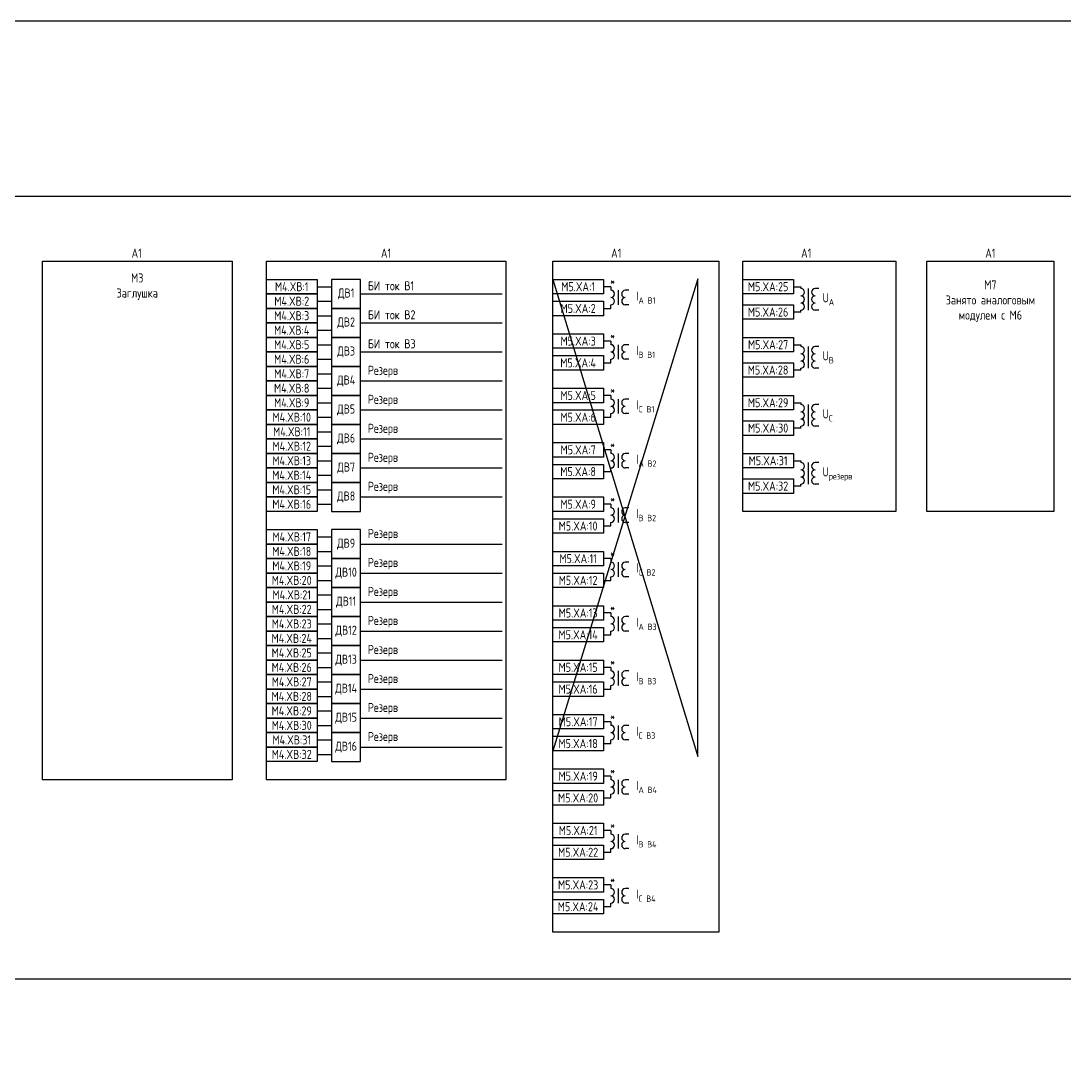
# Model space of a CAD drawing. Header units: millimetres. Extents: x -1117 to 2934, y -90 to 586.
# Drawn here: x 977 to 1264.9, y 303.8 to 586 of the extents above; entities that cross this region are included whole.
import ezdxf

# ---------------------------------------------------------------- set-up
doc = ezdxf.new("R2010")
doc.units = ezdxf.units.MM
doc.styles.add('Gost_type_A', font='GOST_A.TTF')

msp = doc.modelspace()

# ---------------------------------------------------------------- linework, layer by layer
for p, q in [((1058.66, 512.68), (1062.66, 512.68)), ((1139.63, 512.68), (1137.63, 512.68)), ((1070.66, 510.68), (1109.66, 510.68)), ((1058.66, 508.68), (1062.66, 508.68)), ((1058.66, 504.68), (1062.66, 504.68)), ((1137.63, 506.68), (1139.63, 506.68)), ((1070.66, 502.68), (1109.66, 502.68)), ((1058.66, 500.68), (1062.66, 500.68)), ((1058.66, 496.68), (1062.66, 496.68)), ((1139.63, 497.68), (1137.63, 497.68)), ((1058.66, 492.68), (1062.66, 492.68)), ((1070.66, 494.68), (1109.66, 494.68)), ((1137.63, 491.68), (1139.63, 491.68)), ((1058.66, 488.68), (1062.66, 488.68)), ((1070.66, 486.68), (1109.66, 486.68)), ((1058.66, 484.68), (1062.66, 484.68)), ((1139.63, 482.68), (1137.63, 482.68)), ((1058.66, 480.68), (1062.66, 480.68)), ((1070.66, 478.68), (1109.66, 478.68)), ((1058.66, 476.68), (1062.66, 476.68)), ((1137.63, 476.68), (1139.63, 476.68)), ((1058.66, 472.68), (1062.66, 472.68)), ((1070.66, 470.68), (1109.66, 470.68)), ((1058.66, 468.68), (1062.66, 468.68)), ((1139.63, 467.68), (1137.63, 467.68)), ((1058.66, 464.68), (1062.66, 464.68)), ((1058.66, 460.68), (1062.66, 460.68)), ((1070.66, 462.68), (1109.66, 462.68)), ((1137.63, 461.68), (1139.63, 461.68)), ((1058.66, 456.68), (1062.66, 456.68)), ((1058.66, 452.68), (1062.66, 452.68)), ((1070.66, 454.68), (1109.66, 454.68)), ((1139.63, 452.68), (1137.63, 452.68)), ((1137.63, 446.68), (1139.63, 446.68)), ((1058.66, 443.68), (1062.66, 443.68)), ((1070.66, 441.68), (1109.66, 441.68)), ((1058.66, 439.68), (1062.66, 439.68)), ((1139.63, 437.68), (1137.63, 437.68)), ((1058.66, 435.68), (1062.66, 435.68)), ((1070.66, 433.68), (1109.66, 433.68)), ((1058.66, 431.68), (1062.66, 431.68)), ((1137.63, 431.68), (1139.63, 431.68)), ((1058.66, 427.68), (1062.66, 427.68)), ((1058.66, 423.68), (1062.66, 423.68)), ((1070.66, 425.68), (1109.66, 425.68)), ((1139.63, 422.68), (1137.63, 422.68)), ((1058.66, 419.68), (1062.66, 419.68)), ((1070.66, 417.68), (1109.66, 417.68)), ((1058.66, 415.68), (1062.66, 415.68)), ((1137.63, 416.68), (1139.63, 416.68)), ((1058.66, 411.68), (1062.66, 411.68)), ((1070.66, 409.68), (1109.66, 409.68)), ((1058.66, 407.68), (1062.66, 407.68)), ((1139.63, 407.68), (1137.63, 407.68)), ((1058.66, 403.68), (1062.66, 403.68)), ((1070.66, 401.68), (1109.66, 401.68)), ((1137.63, 401.68), (1139.63, 401.68)), ((1058.66, 399.68), (1062.66, 399.68)), ((1058.66, 395.68), (1062.66, 395.68)), ((1058.66, 391.68), (1062.66, 391.68)), ((1070.66, 393.68), (1109.66, 393.68)), ((1139.63, 392.68), (1137.63, 392.68)), ((1058.66, 387.68), (1062.66, 387.68)), ((1137.63, 386.68), (1139.63, 386.68)), ((1058.66, 383.68), (1062.66, 383.68)), ((1070.66, 385.68), (1109.66, 385.68)), ((1139.63, 377.68), (1137.63, 377.68)), ((1137.63, 371.68), (1139.63, 371.68)), ((1139.63, 362.68), (1137.63, 362.68)), ((1137.63, 356.68), (1139.63, 356.68)), ((1139.63, 347.68), (1137.63, 347.68)), ((1137.63, 341.68), (1139.63, 341.68))]:
    msp.add_line(p, q)
at = {"color": 6}
for p, q in [((1163.66, 514.85), (1123.63, 384.68)), ((1123.63, 514.68), (1163.66, 383.06)), ((1163.66, 383.06), (1163.66, 514.85))]:
    msp.add_line(p, q, dxfattribs=at)
at = {"ltscale": 4}
for p, q in [((1139.63, 512.68), (1139.63, 511.68)), ((1190.01, 512.68), (1192.01, 512.68)), ((1192.01, 512.68), (1192.01, 512.18)), ((1192.01, 512.68), (1192.01, 512.18)), ((1139.63, 512.18), (1139.63, 511.68)), ((1141.63, 511.68), (1141.63, 507.68)), ((1141.63, 511.68), (1141.63, 507.68)), ((1144.63, 511.68), (1143.63, 511.68)), ((1144.63, 511.68), (1143.63, 511.68)), ((1194.01, 512.18), (1194.01, 508.18)), ((1194.01, 510.18), (1194.01, 506.18)), ((1197.01, 512.18), (1196.01, 512.18)), ((1139.63, 506.68), (1139.63, 507.68)), ((1144.63, 507.68), (1143.63, 507.68)), ((1144.63, 507.68), (1143.63, 507.68)), ((1192.01, 505.68), (1190.01, 505.68)), ((1192.01, 505.68), (1192.01, 506.18)), ((1197.01, 506.18), (1196.01, 506.18)), ((1139.63, 497.68), (1139.63, 496.68)), ((1139.63, 497.18), (1139.63, 496.68)), ((1141.63, 496.68), (1141.63, 492.68)), ((1141.63, 496.68), (1141.63, 492.68)), ((1144.63, 496.68), (1143.63, 496.68)), ((1144.63, 496.68), (1143.63, 496.68)), ((1190.01, 496.68), (1192.01, 496.68)), ((1192.01, 496.68), (1192.01, 496.18)), ((1192.01, 496.68), (1192.01, 496.18)), ((1194.01, 496.18), (1194.01, 492.18)), ((1197.01, 496.18), (1196.01, 496.18)), ((1139.63, 491.68), (1139.63, 492.68)), ((1144.63, 492.68), (1143.63, 492.68)), ((1144.63, 492.68), (1143.63, 492.68)), ((1194.01, 494.18), (1194.01, 490.18)), ((1192.01, 489.68), (1190.01, 489.68)), ((1192.01, 489.68), (1192.01, 490.18)), ((1197.01, 490.18), (1196.01, 490.18)), ((1139.63, 482.68), (1139.63, 481.68)), ((1139.63, 482.18), (1139.63, 481.68)), ((1141.63, 481.68), (1141.63, 477.68)), ((1141.63, 481.68), (1141.63, 477.68)), ((1144.63, 481.68), (1143.63, 481.68)), ((1144.63, 481.68), (1143.63, 481.68)), ((1190.01, 480.68), (1192.01, 480.68)), ((1192.01, 480.68), (1192.01, 480.18)), ((1192.01, 480.68), (1192.01, 480.18)), ((1194.01, 480.18), (1194.01, 476.18)), ((1194.01, 478.18), (1194.01, 474.18)), ((1197.01, 480.18), (1196.01, 480.18)), ((1139.63, 476.68), (1139.63, 477.68)), ((1144.63, 477.68), (1143.63, 477.68)), ((1144.63, 477.68), (1143.63, 477.68)), ((1192.01, 473.68), (1190.01, 473.68)), ((1192.01, 473.68), (1192.01, 474.18)), ((1197.01, 474.18), (1196.01, 474.18)), ((1139.63, 467.68), (1139.63, 466.68)), ((1139.63, 467.18), (1139.63, 466.68)), ((1141.63, 466.68), (1141.63, 462.68)), ((1141.63, 466.68), (1141.63, 462.68)), ((1144.63, 466.68), (1143.63, 466.68)), ((1144.63, 466.68), (1143.63, 466.68)), ((1190.01, 464.68), (1192.01, 464.68)), ((1192.01, 464.68), (1192.01, 464.18)), ((1192.01, 464.68), (1192.01, 464.18)), ((1194.01, 464.18), (1194.01, 460.18)), ((1197.01, 464.18), (1196.01, 464.18)), ((1139.63, 461.68), (1139.63, 462.68)), ((1144.63, 462.68), (1143.63, 462.68)), ((1144.63, 462.68), (1143.63, 462.68)), ((1194.01, 462.18), (1194.01, 458.18)), ((1192.01, 457.68), (1192.01, 458.18)), ((1197.01, 458.18), (1196.01, 458.18)), ((1192.01, 457.68), (1190.01, 457.68)), ((1139.63, 452.68), (1139.63, 451.68)), ((1139.63, 452.18), (1139.63, 451.68)), ((1141.63, 451.68), (1141.63, 447.68)), ((1141.63, 451.68), (1141.63, 447.68)), ((1144.63, 451.68), (1143.63, 451.68)), ((1144.63, 451.68), (1143.63, 451.68)), ((1139.63, 446.68), (1139.63, 447.68)), ((1144.63, 447.68), (1143.63, 447.68)), ((1144.63, 447.68), (1143.63, 447.68)), ((1139.63, 437.68), (1139.63, 436.68)), ((1139.63, 437.18), (1139.63, 436.68)), ((1141.63, 436.68), (1141.63, 432.68)), ((1141.63, 436.68), (1141.63, 432.68)), ((1144.63, 436.68), (1143.63, 436.68)), ((1144.63, 436.68), (1143.63, 436.68)), ((1139.63, 431.68), (1139.63, 432.68)), ((1144.63, 432.68), (1143.63, 432.68)), ((1144.63, 432.68), (1143.63, 432.68)), ((1139.63, 422.68), (1139.63, 421.68)), ((1139.63, 422.18), (1139.63, 421.68)), ((1141.63, 421.68), (1141.63, 417.68)), ((1141.63, 421.68), (1141.63, 417.68)), ((1144.63, 421.68), (1143.63, 421.68)), ((1144.63, 421.68), (1143.63, 421.68)), ((1139.63, 416.68), (1139.63, 417.68)), ((1144.63, 417.68), (1143.63, 417.68)), ((1144.63, 417.68), (1143.63, 417.68)), ((1139.63, 407.68), (1139.63, 406.68)), ((1139.63, 407.18), (1139.63, 406.68)), ((1141.63, 406.68), (1141.63, 402.68)), ((1141.63, 406.68), (1141.63, 402.68)), ((1144.63, 406.68), (1143.63, 406.68)), ((1144.63, 406.68), (1143.63, 406.68)), ((1139.63, 401.68), (1139.63, 402.68)), ((1144.63, 402.68), (1143.63, 402.68)), ((1144.63, 402.68), (1143.63, 402.68)), ((1139.63, 392.68), (1139.63, 391.68)), ((1139.63, 392.18), (1139.63, 391.68)), ((1141.63, 391.68), (1141.63, 387.68)), ((1141.63, 391.68), (1141.63, 387.68)), ((1144.63, 391.68), (1143.63, 391.68)), ((1144.63, 391.68), (1143.63, 391.68)), ((1139.63, 386.68), (1139.63, 387.68)), ((1144.63, 387.68), (1143.63, 387.68)), ((1144.63, 387.68), (1143.63, 387.68)), ((1139.63, 377.68), (1139.63, 376.68)), ((1139.63, 377.18), (1139.63, 376.68)), ((1141.63, 376.68), (1141.63, 372.68)), ((1141.63, 376.68), (1141.63, 372.68)), ((1144.63, 376.68), (1143.63, 376.68)), ((1144.63, 376.68), (1143.63, 376.68)), ((1139.63, 371.68), (1139.63, 372.68)), ((1144.63, 372.68), (1143.63, 372.68)), ((1144.63, 372.68), (1143.63, 372.68)), ((1139.63, 362.68), (1139.63, 361.68)), ((1139.63, 362.18), (1139.63, 361.68)), ((1141.63, 361.68), (1141.63, 357.68)), ((1141.63, 361.68), (1141.63, 357.68)), ((1144.63, 361.68), (1143.63, 361.68)), ((1144.63, 361.68), (1143.63, 361.68)), ((1139.63, 356.68), (1139.63, 357.68)), ((1144.63, 357.68), (1143.63, 357.68)), ((1144.63, 357.68), (1143.63, 357.68)), ((1139.63, 347.68), (1139.63, 346.68)), ((1139.63, 347.18), (1139.63, 346.68)), ((1141.63, 346.68), (1141.63, 342.68)), ((1141.63, 346.68), (1141.63, 342.68)), ((1144.63, 346.68), (1143.63, 346.68)), ((1144.63, 346.68), (1143.63, 346.68)), ((1139.63, 341.68), (1139.63, 342.68)), ((1144.63, 342.68), (1143.63, 342.68)), ((1144.63, 342.68), (1143.63, 342.68))]:
    msp.add_line(p, q, dxfattribs=at)
for points in [[(-1117.42, 586), (2934.29, 586), (2934.29, -90), (-1117.42, -90)], [(812.04, 537.68), (1521.37, 537.68), (1521.37, 321.68), (812.04, 321.68)], [(982.93, 519.68), (1035.2, 519.68), (1035.2, 376.68), (982.93, 376.68)], [(1044.66, 519.68), (1110.66, 519.68), (1110.66, 376.68), (1044.66, 376.68)], [(1123.63, 519.68), (1169.44, 519.68), (1169.44, 334.68), (1123.63, 334.68)], [(1176.01, 519.68), (1218.24, 519.68), (1218.24, 450.68), (1176.01, 450.68)], [(1226.79, 519.68), (1261.79, 519.68), (1261.79, 450.68), (1226.79, 450.68)], [(1044.66, 514.68), (1058.66, 514.68), (1058.66, 510.68), (1044.66, 510.68)], [(1123.63, 514.68), (1137.63, 514.68), (1137.63, 510.68), (1123.63, 510.68)], [(1176.01, 514.68), (1190.01, 514.68), (1190.01, 510.68), (1176.01, 510.68)], [(1044.66, 510.68), (1058.66, 510.68), (1058.66, 506.68), (1044.66, 506.68)], [(1123.63, 508.68), (1137.63, 508.68), (1137.63, 504.68), (1123.63, 504.68)], [(1176.01, 507.68), (1190.01, 507.68), (1190.01, 503.68), (1176.01, 503.68)], [(1044.66, 506.68), (1058.66, 506.68), (1058.66, 502.68), (1044.66, 502.68)], [(1044.66, 502.68), (1058.66, 502.68), (1058.66, 498.68), (1044.66, 498.68)], [(1044.66, 498.68), (1058.66, 498.68), (1058.66, 494.68), (1044.66, 494.68)], [(1123.63, 499.68), (1137.63, 499.68), (1137.63, 495.68), (1123.63, 495.68)], [(1176.01, 498.68), (1190.01, 498.68), (1190.01, 494.68), (1176.01, 494.68)], [(1044.66, 494.68), (1058.66, 494.68), (1058.66, 490.68), (1044.66, 490.68)], [(1123.63, 493.68), (1137.63, 493.68), (1137.63, 489.68), (1123.63, 489.68)], [(1044.66, 490.68), (1058.66, 490.68), (1058.66, 486.68), (1044.66, 486.68)], [(1176.01, 491.68), (1190.01, 491.68), (1190.01, 487.68), (1176.01, 487.68)], [(1044.66, 486.68), (1058.66, 486.68), (1058.66, 482.68), (1044.66, 482.68)], [(1123.63, 484.68), (1137.63, 484.68), (1137.63, 480.68), (1123.63, 480.68)], [(1044.66, 482.68), (1058.66, 482.68), (1058.66, 478.68), (1044.66, 478.68)], [(1176.01, 482.68), (1190.01, 482.68), (1190.01, 478.68), (1176.01, 478.68)], [(1044.66, 478.68), (1058.66, 478.68), (1058.66, 474.68), (1044.66, 474.68)], [(1123.63, 478.68), (1137.63, 478.68), (1137.63, 474.68), (1123.63, 474.68)], [(1176.01, 475.68), (1190.01, 475.68), (1190.01, 471.68), (1176.01, 471.68)], [(1044.66, 474.68), (1058.66, 474.68), (1058.66, 470.68), (1044.66, 470.68)], [(1044.66, 470.68), (1058.66, 470.68), (1058.66, 466.68), (1044.66, 466.68)], [(1123.63, 469.68), (1137.63, 469.68), (1137.63, 465.68), (1123.63, 465.68)], [(1044.66, 466.68), (1058.66, 466.68), (1058.66, 462.68), (1044.66, 462.68)], [(1176.01, 466.68), (1190.01, 466.68), (1190.01, 462.68), (1176.01, 462.68)], [(1123.63, 463.68), (1137.63, 463.68), (1137.63, 459.68), (1123.63, 459.68)], [(1044.66, 462.68), (1058.66, 462.68), (1058.66, 458.68), (1044.66, 458.68)], [(1044.66, 458.68), (1058.66, 458.68), (1058.66, 454.68), (1044.66, 454.68)], [(1176.01, 459.68), (1190.01, 459.68), (1190.01, 455.68), (1176.01, 455.68)], [(1044.66, 454.68), (1058.66, 454.68), (1058.66, 450.68), (1044.66, 450.68)], [(1123.63, 454.68), (1137.63, 454.68), (1137.63, 450.68), (1123.63, 450.68)], [(1123.63, 448.68), (1137.63, 448.68), (1137.63, 444.68), (1123.63, 444.68)], [(1044.66, 445.68), (1058.66, 445.68), (1058.66, 441.68), (1044.66, 441.68)], [(1044.66, 441.68), (1058.66, 441.68), (1058.66, 437.68), (1044.66, 437.68)], [(1044.66, 437.68), (1058.66, 437.68), (1058.66, 433.68), (1044.66, 433.68)], [(1123.63, 439.68), (1137.63, 439.68), (1137.63, 435.68), (1123.63, 435.68)], [(1044.66, 433.68), (1058.66, 433.68), (1058.66, 429.68), (1044.66, 429.68)], [(1123.63, 433.68), (1137.63, 433.68), (1137.63, 429.68), (1123.63, 429.68)], [(1044.66, 429.68), (1058.66, 429.68), (1058.66, 425.68), (1044.66, 425.68)], [(1044.66, 425.68), (1058.66, 425.68), (1058.66, 421.68), (1044.66, 421.68)], [(1123.63, 424.68), (1137.63, 424.68), (1137.63, 420.68), (1123.63, 420.68)], [(1044.66, 421.68), (1058.66, 421.68), (1058.66, 417.68), (1044.66, 417.68)], [(1044.66, 417.68), (1058.66, 417.68), (1058.66, 413.68), (1044.66, 413.68)], [(1123.63, 418.68), (1137.63, 418.68), (1137.63, 414.68), (1123.63, 414.68)], [(1044.66, 413.68), (1058.66, 413.68), (1058.66, 409.68), (1044.66, 409.68)], [(1044.66, 409.68), (1058.66, 409.68), (1058.66, 405.68), (1044.66, 405.68)], [(1123.63, 409.68), (1137.63, 409.68), (1137.63, 405.68), (1123.63, 405.68)], [(1044.66, 405.68), (1058.66, 405.68), (1058.66, 401.68), (1044.66, 401.68)], [(1123.63, 403.68), (1137.63, 403.68), (1137.63, 399.68), (1123.63, 399.68)], [(1044.66, 401.68), (1058.66, 401.68), (1058.66, 397.68), (1044.66, 397.68)], [(1044.66, 397.68), (1058.66, 397.68), (1058.66, 393.68), (1044.66, 393.68)], [(1123.63, 394.68), (1137.63, 394.68), (1137.63, 390.68), (1123.63, 390.68)], [(1044.66, 393.68), (1058.66, 393.68), (1058.66, 389.68), (1044.66, 389.68)], [(1044.66, 389.68), (1058.66, 389.68), (1058.66, 385.68), (1044.66, 385.68)], [(1123.63, 388.68), (1137.63, 388.68), (1137.63, 384.68), (1123.63, 384.68)], [(1044.66, 385.68), (1058.66, 385.68), (1058.66, 381.68), (1044.66, 381.68)], [(1123.63, 379.68), (1137.63, 379.68), (1137.63, 375.68), (1123.63, 375.68)], [(1123.63, 373.68), (1137.63, 373.68), (1137.63, 369.68), (1123.63, 369.68)], [(1123.63, 364.68), (1137.63, 364.68), (1137.63, 360.68), (1123.63, 360.68)], [(1123.63, 358.68), (1137.63, 358.68), (1137.63, 354.68), (1123.63, 354.68)], [(1123.63, 349.68), (1137.63, 349.68), (1137.63, 345.68), (1123.63, 345.68)], [(1123.63, 343.68), (1137.63, 343.68), (1137.63, 339.68), (1123.63, 339.68)]]:
    msp.add_lwpolyline(points, close=True)
for points in [[(1062.66, 506.68), (1070.66, 506.68), (1070.66, 514.68), (1062.66, 514.68)], [(1062.66, 498.68), (1070.66, 498.68), (1070.66, 506.68), (1062.66, 506.68)], [(1062.66, 490.68), (1070.66, 490.68), (1070.66, 498.68), (1062.66, 498.68)], [(1062.66, 482.68), (1070.66, 482.68), (1070.66, 490.68), (1062.66, 490.68)], [(1062.66, 474.68), (1070.66, 474.68), (1070.66, 482.68), (1062.66, 482.68)], [(1062.66, 466.68), (1070.66, 466.68), (1070.66, 474.68), (1062.66, 474.68)], [(1062.66, 458.68), (1070.66, 458.68), (1070.66, 466.68), (1062.66, 466.68)], [(1062.66, 450.68), (1070.66, 450.68), (1070.66, 458.68), (1062.66, 458.68)], [(1062.66, 437.68), (1070.66, 437.68), (1070.66, 445.68), (1062.66, 445.68)], [(1062.66, 429.68), (1070.66, 429.68), (1070.66, 437.68), (1062.66, 437.68)], [(1062.66, 421.68), (1070.66, 421.68), (1070.66, 429.68), (1062.66, 429.68)], [(1062.66, 413.68), (1070.66, 413.68), (1070.66, 421.68), (1062.66, 421.68)], [(1062.66, 405.68), (1070.66, 405.68), (1070.66, 413.68), (1062.66, 413.68)], [(1062.66, 397.68), (1070.66, 397.68), (1070.66, 405.68), (1062.66, 405.68)], [(1062.66, 389.68), (1070.66, 389.68), (1070.66, 397.68), (1062.66, 397.68)], [(1062.66, 381.68), (1070.66, 381.68), (1070.66, 389.68), (1062.66, 389.68)]]:
    msp.add_lwpolyline(points, close=True, dxfattribs=at)
for centre, start, end in [((1139.63, 510.68), 270, 90), ((1139.63, 510.68), 270, 90), ((1139.63, 508.68), 270, 90), ((1139.63, 508.68), 270, 90), ((1143.63, 510.68), 90, 270), ((1143.63, 510.68), 90, 270), ((1143.63, 508.68), 90, 270), ((1143.63, 508.68), 90, 270), ((1192.01, 511.18), 270, 90), ((1192.01, 509.18), 270, 90), ((1196.01, 511.18), 90, 270), ((1196.01, 511.18), 90, 270), ((1196.01, 509.18), 90, 270), ((1196.01, 509.18), 90, 270), ((1192.01, 507.18), 270, 90), ((1196.01, 507.18), 90, 270), ((1139.63, 495.68), 270, 90), ((1139.63, 495.68), 270, 90), ((1143.63, 495.68), 90, 270), ((1143.63, 495.68), 90, 270), ((1192.01, 495.18), 270, 90), ((1196.01, 495.18), 90, 270), ((1196.01, 495.18), 90, 270), ((1139.63, 493.68), 270, 90), ((1139.63, 493.68), 270, 90), ((1143.63, 493.68), 90, 270), ((1143.63, 493.68), 90, 270), ((1192.01, 493.18), 270, 90), ((1196.01, 493.18), 90, 270), ((1196.01, 493.18), 90, 270), ((1192.01, 491.18), 270, 90), ((1196.01, 491.18), 90, 270), ((1139.63, 480.68), 270, 90), ((1139.63, 480.68), 270, 90), ((1143.63, 480.68), 90, 270), ((1143.63, 480.68), 90, 270), ((1139.63, 478.68), 270, 90), ((1139.63, 478.68), 270, 90), ((1143.63, 478.68), 90, 270), ((1143.63, 478.68), 90, 270), ((1192.01, 479.18), 270, 90), ((1192.01, 477.18), 270, 90), ((1196.01, 479.18), 90, 270), ((1196.01, 479.18), 90, 270), ((1196.01, 477.18), 90, 270), ((1196.01, 477.18), 90, 270), ((1192.01, 475.18), 270, 90), ((1196.01, 475.18), 90, 270), ((1139.63, 465.68), 270, 90), ((1139.63, 465.68), 270, 90), ((1143.63, 465.68), 90, 270), ((1143.63, 465.68), 90, 270), ((1139.63, 463.68), 270, 90), ((1139.63, 463.68), 270, 90), ((1143.63, 463.68), 90, 270), ((1143.63, 463.68), 90, 270), ((1192.01, 463.18), 270, 90), ((1196.01, 463.18), 90, 270), ((1196.01, 463.18), 90, 270), ((1192.01, 461.18), 270, 90), ((1196.01, 461.18), 90, 270), ((1196.01, 461.18), 90, 270), ((1192.01, 459.18), 270, 90), ((1196.01, 459.18), 90, 270), ((1139.63, 450.68), 270, 90), ((1139.63, 450.68), 270, 90), ((1139.63, 448.68), 270, 90), ((1139.63, 448.68), 270, 90), ((1143.63, 450.68), 90, 270), ((1143.63, 450.68), 90, 270), ((1143.63, 448.68), 90, 270), ((1143.63, 448.68), 90, 270), ((1139.63, 435.68), 270, 90), ((1139.63, 435.68), 270, 90), ((1143.63, 435.68), 90, 270), ((1143.63, 435.68), 90, 270), ((1139.63, 433.68), 270, 90), ((1139.63, 433.68), 270, 90), ((1143.63, 433.68), 90, 270), ((1143.63, 433.68), 90, 270), ((1139.63, 420.68), 270, 90), ((1139.63, 420.68), 270, 90), ((1143.63, 420.68), 90, 270), ((1143.63, 420.68), 90, 270), ((1139.63, 418.68), 270, 90), ((1139.63, 418.68), 270, 90), ((1143.63, 418.68), 90, 270), ((1143.63, 418.68), 90, 270), ((1139.63, 405.68), 270, 90), ((1139.63, 405.68), 270, 90), ((1143.63, 405.68), 90, 270), ((1143.63, 405.68), 90, 270), ((1139.63, 403.68), 270, 90), ((1139.63, 403.68), 270, 90), ((1143.63, 403.68), 90, 270), ((1143.63, 403.68), 90, 270), ((1139.63, 390.68), 270, 90), ((1139.63, 390.68), 270, 90), ((1143.63, 390.68), 90, 270), ((1143.63, 390.68), 90, 270), ((1139.63, 388.68), 270, 90), ((1139.63, 388.68), 270, 90), ((1143.63, 388.68), 90, 270), ((1143.63, 388.68), 90, 270), ((1139.63, 375.68), 270, 90), ((1139.63, 375.68), 270, 90), ((1139.63, 373.68), 270, 90), ((1139.63, 373.68), 270, 90), ((1143.63, 375.68), 90, 270), ((1143.63, 375.68), 90, 270), ((1143.63, 373.68), 90, 270), ((1143.63, 373.68), 90, 270), ((1139.63, 360.68), 270, 90), ((1139.63, 360.68), 270, 90), ((1143.63, 360.68), 90, 270), ((1143.63, 360.68), 90, 270), ((1139.63, 358.68), 270, 90), ((1139.63, 358.68), 270, 90), ((1143.63, 358.68), 90, 270), ((1143.63, 358.68), 90, 270), ((1139.63, 345.68), 270, 90), ((1139.63, 345.68), 270, 90), ((1143.63, 345.68), 90, 270), ((1143.63, 345.68), 90, 270), ((1139.63, 343.68), 270, 90), ((1139.63, 343.68), 270, 90), ((1143.63, 343.68), 90, 270), ((1143.63, 343.68), 90, 270)]:
    msp.add_arc(centre, 1, start, end, dxfattribs=at)

# ---------------------------------------------------------------- texts
at = {"char_height": 2.5, "attachment_point": 8, "line_spacing_factor": 0.9, "style": 'Gost_type_A'}
for insert, width in [((1008.92, 520.68), 51.9747), ((1077.66, 520.68), 66), ((1141.13, 520.68), 35), ((1193.51, 520.68), 35), ((1244.29, 520.68), 35)]:
    msp.add_mtext('A1', dxfattribs=dict(at, insert=insert, width=width))
at = {"char_height": 2.5, "style": 'Gost_type_A'}
for s, insert, width, attachment_point in [('M3\\PЗаглушка', (1009.07, 512.68), 52.2671, 5), ('M4.XВ:1', (1051.66, 512.68), 14, 5), ('БИ ток В1', (1072.66, 511.68), 27.8465, 7), ('M5.XA:1', (1130.63, 512.68), 14, 5), ('*', (1140.13, 514.18), 3, 5), ('M5.XA:25', (1183.01, 512.68), 14, 5), ('M7\\PЗанято аналоговым модулем с М6', (1244.29, 508.68), 35, 5), ('M4.XВ:2', (1051.66, 508.68), 14, 5), ('ДВ1', (1066.66, 510.68), 7.9998, 5), ('\\A1;I{\\H0.7x;\\S^ A В1;}', (1146.63, 509.68), 8, 4), ('\\A1;U{\\H0.7x;\\S^ А;}', (1198.01, 509.18), 12, 4), ('M5.XA:2', (1130.62, 506.68), 14.018, 5), ('M5.XA:26', (1183, 505.68), 14.018, 5), ('M4.XВ:3', (1051.66, 504.68), 14, 5), ('ДВ2', (1066.66, 502.68), 7.9998, 5), ('БИ ток В2', (1072.66, 503.68), 27.8465, 7), ('M4.XВ:4', (1051.66, 500.68), 14, 5), ('БИ ток В3', (1072.66, 495.68), 31.722, 7), ('M5.XA:3', (1130.63, 497.68), 14, 5), ('*', (1140.13, 499.18), 3, 5), ('M4.XВ:5', (1051.66, 496.68), 14, 5), ('ДВ3', (1066.66, 494.68), 7.9998, 5), ('\\A1;I{\\H0.7x;\\S^ В В1;}', (1146.63, 494.68), 8, 4), ('M5.XA:27', (1183, 496.68), 14.018, 5), ('M4.XВ:6', (1051.66, 492.68), 14, 5), ('M5.XA:4', (1130.62, 491.67), 14.018, 5), ('\\A1;U{\\H0.7x;\\S^ В;}', (1198.01, 493.18), 12, 4), ('M4.XВ:7', (1051.66, 488.68), 14, 5), ('Резерв', (1072.66, 487.68), 35.3442, 7), ('M5.XA:28', (1183, 489.68), 14.018, 5), ('ДВ4', (1066.66, 486.68), 7.9998, 5), ('M4.XВ:8', (1051.66, 484.68), 14, 5), ('M5.XA:5', (1130.63, 482.68), 14, 5), ('*', (1140.13, 484.18), 3, 5), ('M4.XВ:9', (1051.66, 480.68), 14, 5), ('Резерв', (1072.66, 479.68), 33.6483, 7), ('\\A1;I{\\H0.7x;\\S^ C В1;}', (1146.63, 479.68), 8, 4), ('M5.XA:29', (1183.01, 480.68), 14, 5), ('M4.XВ:10', (1051.66, 476.68), 14, 5), ('ДВ5', (1066.66, 478.68), 7.9998, 5), ('\\A1;U{\\H0.7x;\\S^ С;}', (1198.01, 477.18), 12, 4), ('M5.XA:6', (1130.62, 476.67), 14.018, 5), ('M4.XВ:11', (1051.66, 472.68), 14, 5), ('ДВ6', (1066.66, 470.68), 7.9998, 5), ('Резерв', (1072.66, 471.68), 33.6483, 7), ('M5.XA:30', (1183, 473.68), 14.018, 5), ('M4.XВ:12', (1051.66, 468.68), 14, 5), ('*', (1140.13, 469.18), 3, 5), ('Резерв', (1072.66, 463.68), 27.8465, 7), ('M5.XA:7', (1130.63, 467.68), 14, 5), ('M4.XВ:13', (1051.66, 464.68), 14, 5), ('ДВ7', (1066.66, 462.68), 7.9998, 5), ('\\A1;I{\\H0.7x;\\S^ A В2;}', (1146.63, 464.68), 8, 4), ('M5.XA:31', (1183, 464.68), 14.018, 5), ('M4.XВ:14', (1051.66, 460.68), 14, 5), ('M5.XA:8', (1130.62, 461.67), 14.018, 5), ('\\A1;U{\\H0.7x;\\S^ резерв;}', (1198.01, 461.18), 12, 4), ('M4.XВ:15', (1051.66, 456.68), 14, 5), ('Резерв', (1072.66, 455.68), 29.1657, 7), ('M5.XA:32', (1183, 457.68), 14.018, 5), ('ДВ8', (1066.66, 454.68), 7.9998, 5), ('M4.XВ:16', (1051.66, 452.68), 14, 5), ('M5.XA:9', (1130.63, 452.68), 14, 5), ('*', (1140.13, 454.18), 3, 5), ('\\A1;I{\\H0.7x;\\S^ В В2;}', (1146.63, 449.68), 8, 4), ('M5.XA:10', (1130.62, 446.67), 14.018, 5), ('M4.XВ:17', (1051.66, 443.68), 14, 5), ('Резерв', (1072.66, 442.68), 27.8465, 7), ('M4.XВ:18', (1051.66, 439.68), 14, 5), ('ДВ9', (1066.66, 441.68), 7.9998, 5), ('Резерв', (1072.66, 434.68), 27.8465, 7), ('M5.XA:11', (1130.63, 437.68), 14, 5), ('*', (1140.13, 439.18), 3, 5), ('M4.XВ:19', (1051.66, 435.68), 14, 5), ('ДВ10', (1066.66, 433.68), 7.9998, 5), ('\\A1;I{\\H0.7x;\\S^ C В2;}', (1146.63, 434.68), 8, 4), ('M4.XВ:20', (1051.66, 431.68), 14, 5), ('M5.XA:12', (1130.62, 431.68), 14.018, 5), ('Резерв', (1072.66, 426.68), 27.8465, 7), ('M4.XВ:21', (1051.66, 427.68), 14, 5), ('ДВ11', (1066.66, 425.68), 7.9998, 5), ('M4.XВ:22', (1051.66, 423.68), 14, 5), ('M5.XA:13', (1130.63, 422.68), 14, 5), ('*', (1140.13, 424.18), 3, 5), ('M4.XВ:23', (1051.66, 419.68), 14, 5), ('Резерв', (1072.66, 418.68), 27.8465, 7), ('\\A1;I{\\H0.7x;\\S^ А В3;}', (1146.63, 419.68), 8, 4), ('ДВ12', (1066.66, 417.68), 7.9998, 5), ('M5.XA:14', (1130.62, 416.68), 14.018, 5), ('M4.XВ:24', (1051.66, 415.68), 14, 5), ('M4.XВ:25', (1051.66, 411.68), 14, 5), ('Резерв', (1072.66, 410.68), 27.8465, 7), ('M4.XВ:26', (1051.66, 407.68), 14, 5), ('ДВ13', (1066.66, 409.68), 7.9998, 5), ('M5.XA:15', (1130.63, 407.68), 14, 5), ('*', (1140.13, 409.18), 3, 5), ('\\A1;I{\\H0.7x;\\S^ В В3;}', (1146.63, 404.68), 8, 4), ('M4.XВ:27', (1051.66, 403.68), 14, 5), ('ДВ14', (1066.66, 401.68), 7.9998, 5), ('Резерв', (1072.66, 402.68), 27.8465, 7), ('M4.XВ:28', (1051.66, 399.68), 14, 5), ('M5.XA:16', (1130.62, 401.67), 14.018, 5), ('Резерв', (1072.66, 394.68), 27.8465, 7), ('M4.XВ:29', (1051.66, 395.68), 14, 5), ('ДВ15', (1066.66, 393.68), 7.9998, 5), ('M4.XВ:30', (1051.66, 391.68), 14, 5), ('M5.XA:17', (1130.63, 392.68), 14, 5), ('*', (1140.13, 394.18), 3, 5), ('M4.XВ:31', (1051.66, 387.68), 14, 5), ('Резерв', (1072.66, 386.68), 27.8465, 7), ('\\A1;I{\\H0.7x;\\S^ С В3;}', (1146.63, 389.68), 8, 4), ('ДВ16', (1066.66, 385.68), 7.9998, 5), ('M5.XA:18', (1130.62, 386.67), 14.018, 5), ('M4.XВ:32', (1051.66, 383.68), 14, 5), ('M5.XA:19', (1130.63, 377.68), 14, 5), ('*', (1140.13, 379.18), 3, 5), ('\\A1;I{\\H0.7x;\\S^ А В4;}', (1146.63, 374.68), 8, 4), ('M5.XA:20', (1130.62, 371.67), 14.018, 5), ('M5.XA:21', (1130.63, 362.68), 14, 5), ('*', (1140.13, 364.18), 3, 5), ('\\A1;I{\\H0.7x;\\S^ В В4;}', (1146.63, 359.68), 8, 4), ('M5.XA:22', (1130.62, 356.68), 14.018, 5), ('M5.XA:23', (1130.63, 347.68), 14, 5), ('*', (1140.13, 349.18), 3, 5), ('\\A1;I{\\H0.7x;\\S^ С В4;}', (1146.63, 344.68), 8, 4), ('M5.XA:24', (1130.62, 341.67), 14.018, 5)]:
    msp.add_mtext(s, dxfattribs=dict(at, insert=insert, width=width, attachment_point=attachment_point))

doc.saveas('drawing.dxf')
